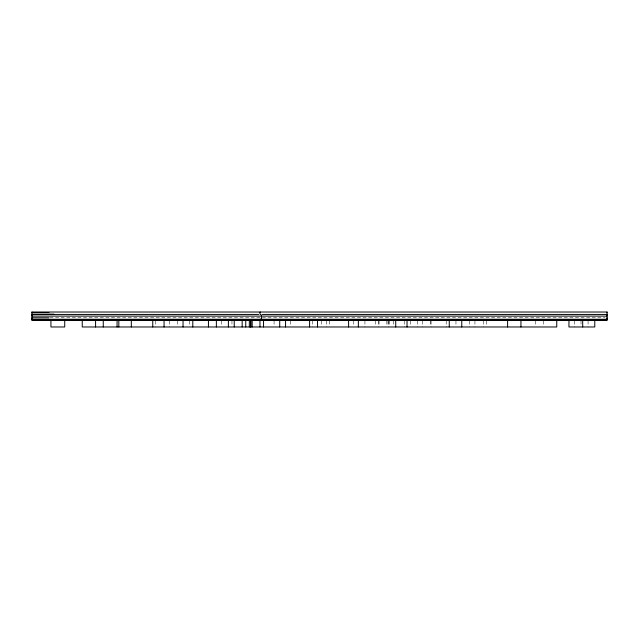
<?xml version="1.0" encoding="UTF-8"?>
<svg xmlns="http://www.w3.org/2000/svg" width="639" height="639" viewBox="0 0 639 639"><rect width="100%" height="100%" fill="white"/><g stroke="black" fill="none" stroke-linecap="round" stroke-linejoin="round"><path stroke-width="0.48" stroke-dasharray="3.19 2.4" d="M49.922 317.767L605.053 317.767M588.072 321.058L588.072 326.976M581.027 321.058L581.027 325.994M574.269 321.058L574.269 326.976M543.422 321.058L543.422 325.994M535.738 321.058L535.738 325.994M486.239 321.058L486.239 325.994M483.404 321.058L483.404 326.976M474.937 321.058L474.937 326.976M469.601 321.058L469.601 326.976M455.958 321.058L455.958 325.994M446.198 321.058L446.198 326.976M431.069 321.058L431.069 326.976M430.558 321.058L430.558 325.994M422.635 321.058L422.635 326.976M417.267 321.058L417.267 326.976M410.613 321.058L410.613 325.994M404.767 321.058L404.767 326.976M393.257 321.058L393.257 325.994M389.67 321.058L389.67 325.994M388.464 321.058L388.464 326.976M388.033 321.058L388.033 325.994M386.827 321.058L386.827 325.994M379.039 321.058L379.039 325.994M378.735 321.058L378.735 326.976M375.46 321.058L375.46 325.994M364.933 321.058L364.933 326.976M353.439 321.058L353.439 325.994M329.397 321.058L329.397 325.994M326.401 321.058L326.401 326.976M321.473 321.058L321.473 325.994M312.599 321.058L312.599 326.976M290.402 321.058L290.402 325.994M274.067 321.058L274.067 325.994M231.965 321.058L231.965 325.994M221.733 321.058L221.733 325.994M189.743 321.058L189.743 325.994M177.235 321.058L177.235 325.994M169.399 321.058L169.399 326.976M155.596 321.058L155.596 326.976"/><path stroke-width="0.96" d="M607.026 320.051L31.974 320.051L31.95 312.024L607.05 312.024L607.05 320.075L507.606 320.075L507.606 326.976M607.05 317.767L607.042 319.252L31.95 319.252L31.95 317.767L48.923 317.767M607.05 312.471L607.034 312.024M607.05 314.18L607.05 316.113L31.95 316.113L31.966 314.18L53.916 314.18M31.966 314.436L258.659 314.436M260.257 312.024L259.801 312.471L260.153 314.436A1.406 1.406 0 0 1 261.527 316.113L261.527 317.767A1.765 1.765 0 0 1 260.728 319.252L258.715 320.075M48.923 312.471L31.95 312.471L31.966 312.024M262.333 314.436L607.034 314.436M31.95 319.891L607.05 319.891M31.95 320.075L182.874 320.075M507.31 320.075L183.042 320.075L183.042 326.976M594.781 320.075L594.781 326.976L568.95 326.976L568.95 320.075M582.704 320.075L582.704 326.976M556.753 320.075L556.753 326.976L82.247 326.976L82.247 320.075M520.937 320.075L520.937 326.976M461.765 320.075L461.765 326.976M449.257 320.075L449.257 326.976M407.035 320.075L407.035 326.976M395.725 320.075L395.725 326.976M358.359 320.075L358.359 326.976M348.598 320.075L348.598 326.976M317.527 320.075L317.527 326.976M309.603 320.075L309.603 326.976M285.561 320.075L285.561 326.976M279.714 320.075L279.714 326.976M263.54 320.075L263.54 326.976M259.961 320.075L259.961 326.976M252.173 320.075L252.173 326.976M250.967 320.075L250.967 326.976M250.536 320.075L250.536 326.976M249.33 320.075L249.33 326.976M245.743 320.075L245.743 326.976M242.165 320.075L242.165 326.976M234.233 320.075L234.233 326.976M228.387 320.075L228.387 326.976M216.365 320.075L216.365 326.976M208.442 320.075L208.442 326.976M192.802 320.075L192.802 326.976M164.063 320.075L164.063 326.976M152.761 320.075L152.761 326.976M131.322 320.075L131.322 326.976M118.822 320.075L118.822 326.976M117.065 320.075L117.065 326.976M103.262 320.075L103.262 326.976M95.578 320.075L95.578 326.976M64.731 320.075L64.731 326.976L50.928 326.976L50.928 320.075"/></g></svg>
